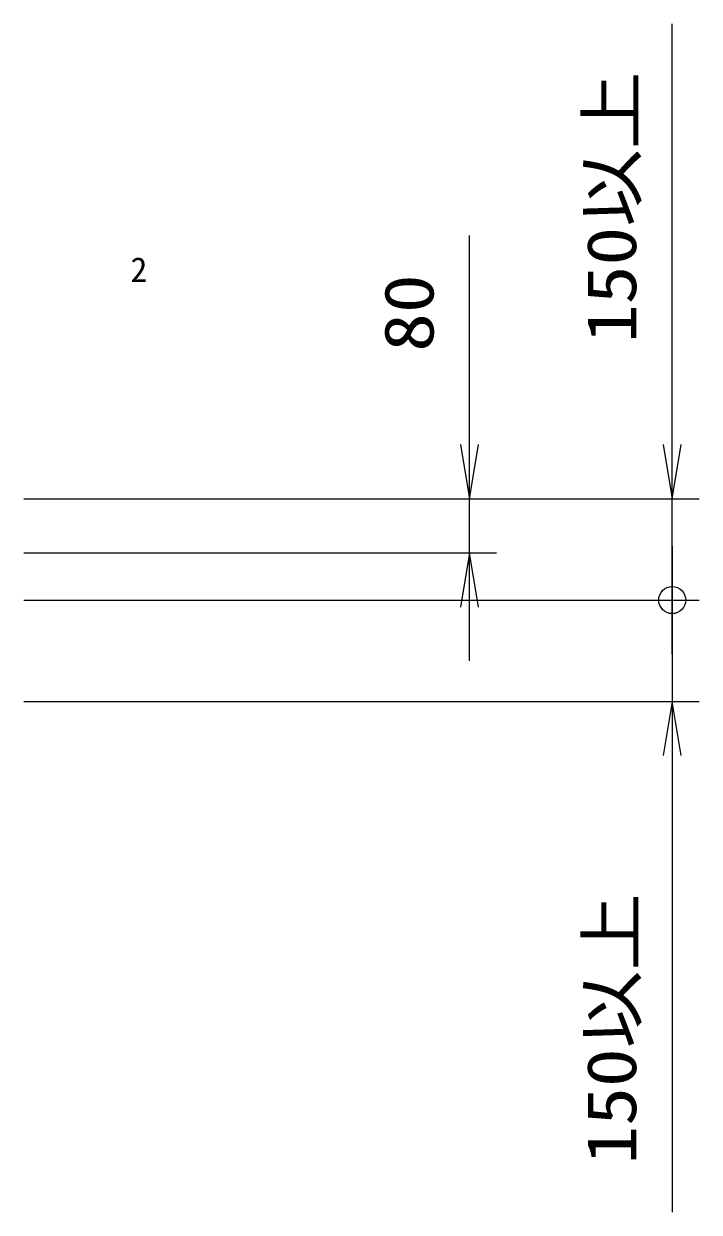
# Model space of a CAD drawing. Units: millimetres at full size; details may follow other scales. Extents: x 0 to 33600, y -111040 to -87280.
# Drawn here: x 6645 to 7645, y -107656 to -105897 of the extents above; entities that cross this region are included whole.
import ezdxf
from ezdxf.enums import TextEntityAlignment as Align

# ---------------------------------------------------------------- set-up
doc = ezdxf.new("R2010")
doc.units = ezdxf.units.MM
doc.header["$LTSCALE"] = 80.0044
doc.layers.add('寸法', color=6, linetype='Continuous', lineweight=13)
doc.styles.add('ＭＳ ゴシック', font='')
doc.styles.get('ＭＳ ゴシック').set_extended_font_data('MS Gothic')

# ---------------------------------------------------------------- blocks, each defined once
blk = doc.blocks.new('dimension_origin')
at = {"color": 0, "linetype": 'Continuous', "lineweight": -2}
blk.add_circle((0, 0), 1.25, dxfattribs=at)
blk = doc.blocks.new('open_arrow')
at = {"color": 0, "linetype": 'Continuous', "lineweight": -2}
blk.add_lwpolyline([(7.5, 1.25), (0, 0), (7.5, -1.25)], dxfattribs=at)

msp = doc.modelspace()

# ---------------------------------------------------------------- linework, layer by layer
at = {"layer": '寸法'}
for p, q in [((7605, -106830), (7605, -105896.67)), ((7305, -106840), (7305, -106210)), ((6645, -106600), (7645, -106600)), ((6645, -106600), (7345, -106600)), ((7605, -106670), (7605, -107656.33)), ((6645, -106680), (7345, -106680)), ((6645, -106750), (7645, -106750)), ((6645, -106750), (7645, -106750)), ((6645, -106900), (7645, -106900))]:
    msp.add_line(p, q, dxfattribs=at)

# ---------------------------------------------------------------- block references
for name, p, xscale, yscale, rotation in [('open_arrow', (7305, -106600), 10.7, 10.7, 90), ('open_arrow', (7605, -106600), 10.7, 10.7, 90), ('open_arrow', (7305, -106680), 10.7, 10.7, 270), ('dimension_origin', (7605, -106750), 16, 16, 270), ('dimension_origin', (7605, -106750), 16, 16, 90), ('open_arrow', (7605, -106900), 10.7, 10.7, 270)]:
    msp.add_blockref(name, p, dxfattribs=dict(at, xscale=xscale, yscale=yscale, rotation=rotation))

# ---------------------------------------------------------------- texts
at = {"layer": '寸法', "style": 'ＭＳ ゴシック', "width": 1.15}
for s, p in [('150以上', (7515, -106168.33)), ('80', (7215, -106325)), ('150以上', (7515, -107384.67))]:
    msp.add_text(s, height=73.31, rotation=90, dxfattribs=at).set_placement(p, align=Align.MIDDLE_CENTER)
at = {"layer": '寸法', "color": 3, "style": 'ＭＳ ゴシック'}
msp.add_text('2', height=36.66, dxfattribs=at).set_placement((6803.05, -106290), align=Align.BOTTOM_LEFT)

doc.saveas('drawing.dxf')
